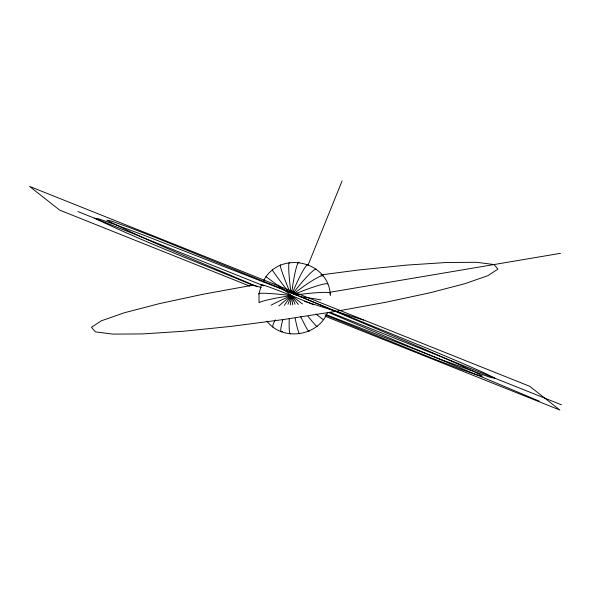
<?xml version="1.0" encoding="UTF-8"?>
<svg xmlns="http://www.w3.org/2000/svg" width="591" height="591" viewBox="0 0 591 591"><rect width="100%" height="100%" fill="white"/><g stroke="black" fill="none" stroke-linecap="round" stroke-linejoin="round"><path stroke-width="0.89" d="M259.05 302.555L258.984 294L261.348 284.877A36.14 1.197 22 0 1 277.571 290.188A36.14 1.197 22 0 1 313.57 304.757M308.177 264.834L342.056 180.986M263.039 281.892C278.11 249.808 329.194 259.974 330.354 295.566M327.621 312.277C318.327 336.36 282.631 341.775 266.91 321.142M330.081 292.227L560.482 253.332M320.78 274.926L358.582 269.998L406.431 265.115L446.67 262.485L476.545 262.293L494.032 264.546L497.94 269.097L487.989 275.628L464.866 283.695L430.152 292.752L386.204 302.186L336.013 311.346L283.015 319.605L230.808 326.409L182.959 331.292L142.719 333.922L112.844 334.114L95.358 331.861L91.457 327.311L101.401 320.78L124.524 312.713L159.245 303.656L203.193 294.222L253.376 285.069L261.288 287.581M304.335 301.27L363.561 320.1M326.173 314.626L443.265 360.333L490.545 377.479L494.763 378.159L485.344 373.386L462.938 363.495L429.066 349.148L284.655 290.299L146.125 236.075L116.412 225.008L98.845 218.929L94.626 218.249C146.199 242.975 199.876 263.084 252.616 285.15L254.322 285.837M77.96 211.585L263.852 285.881M329.822 312.24L561.45 404.813M249.808 286.11L59.676 210.13L29.55 186.401L529.713 386.285L559.84 410.014L325.176 316.229M325.124 314.914L432.782 358.449L461.061 369.331L478.001 375.359L482.448 376.127L474.1 371.591L453.526 362.047L422.129 348.158L287.167 290.927L156.608 237.959L128.328 227.084L111.389 221.056L106.941 220.28C154.524 244.475 204.493 263.697 253.376 285.069L257.587 286.827M328.64 312.491L539.103 401.075M265.987 276.662L284.035 290.085M323.292 319.694L315.912 314.05M289.885 294.473L302.518 303.966M277.962 285.025L293.358 297.147M316.916 326.21A36.14 1.005 51.8 0 1 307.963 316.34M298.337 304.431A36.14 1.005 51.8 0 1 291.348 295.566A36.14 2.216 7.1 0 0 258.984 294M288.489 291.902A36.14 1.005 51.8 0 1 272.584 269.917M309.093 330.864A36.14 2.046 66.7 0 1 300.76 316.673M295.086 304.225A36.14 2.046 66.7 0 1 291.348 295.566A36.14 3.081 -7.9 0 0 259.405 302.548M290.262 292.988A36.14 2.046 66.7 0 1 280.688 265.1M299.652 333.871A36.14 2.94 81.7 0 1 295.145 318.261M292.744 304.89A36.14 2.94 81.7 0 1 291.348 295.566A36.14 3.738 -22.9 0 0 271.077 305.215M290.971 292.789A36.14 2.94 81.7 0 1 289.745 262.537M290.255 334.004A36.14 3.642 -83.3 0 1 289.317 318.342M290.314 304.926A36.14 3.642 -83.3 0 1 291.348 295.566A36.14 4.137 -38 0 0 278.819 306.005M291.673 293.033A36.14 3.642 -83.3 0 1 299.135 262.404M282.491 331.233A36.14 4.085 -68.2 0 1 282.764 320.019M287.957 304.328A36.14 4.085 -68.2 0 1 291.348 295.566A36.14 4.263 -53.1 0 0 284.301 305.362M292.316 293.195A36.14 4.085 -68.2 0 1 308.229 264.716M272.998 327.104A36.14 4.263 -53.1 0 1 275.243 319.894M292.9 293.52A36.14 4.263 -53.1 0 1 316.392 269.304M293.372 293.986A36.14 4.137 -38 0 1 323.085 275.864M293.712 294.562A36.14 3.738 -22.9 0 1 327.842 283.946M295.603 294.968A36.14 3.081 -7.9 0 1 329.992 293.86M300.708 296.748A36.14 2.216 7.1 0 1 320.987 299.933"/></g></svg>
